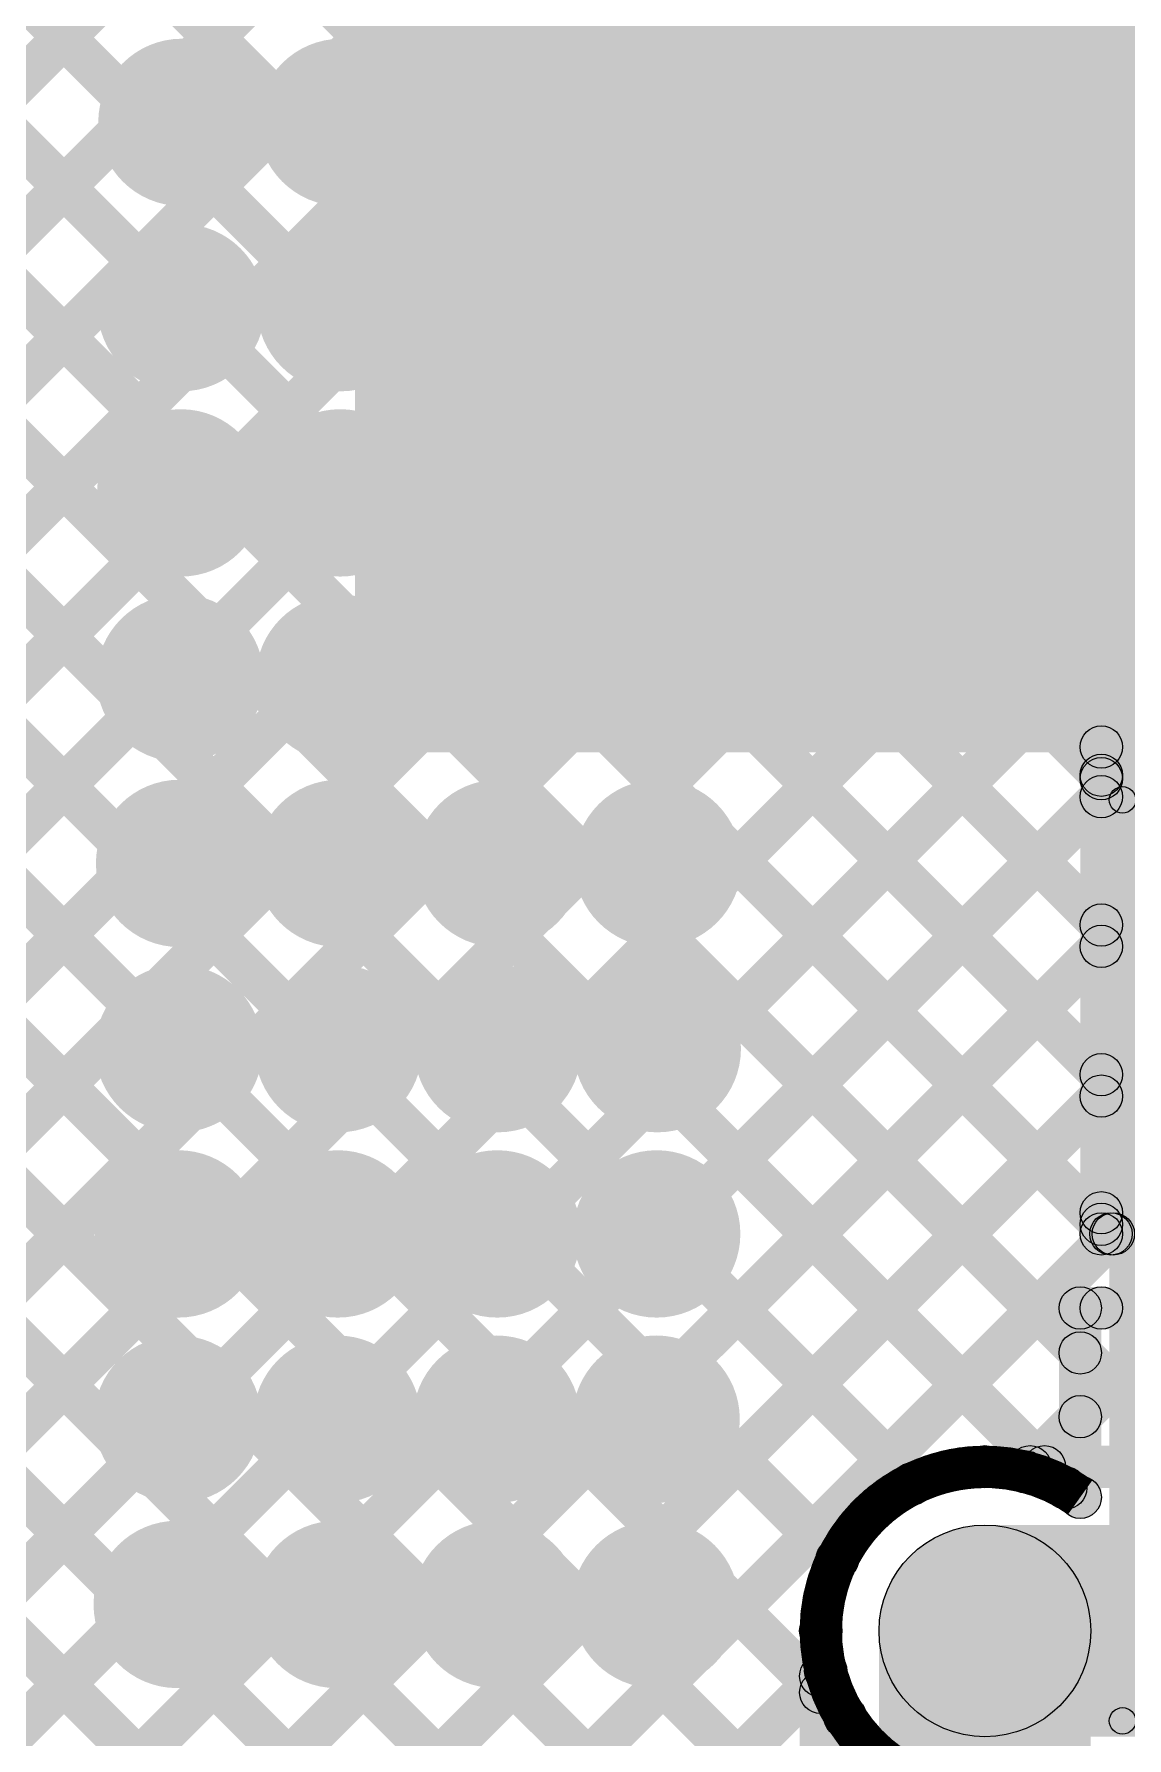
# Model space of a CAD drawing. Header units: millimetres. Extents: x -0.24 to 2.5, y 0 to 2.55.
# Drawn here: x 1.5704 to 1.7768, y 0.1828 to 0.5047 of the extents above; entities that cross this region are included whole.
import ezdxf

# ---------------------------------------------------------------- set-up
doc = ezdxf.new("R2010")
doc.units = ezdxf.units.MM
doc.header["$MEASUREMENT"] = 0
for name, color, linetype in [('BottomLayer', 5, 'Continuous'), ('BottomSolder', 6, 'Continuous'), ('TopLayer', 1, 'Continuous'), ('TopOverlay', 2, 'Continuous'), ('TopPaste', 8, 'Continuous'), ('TopSolder', 216, 'Continuous'), ('ViaHoleLayer', 16, 'Continuous')]:
    doc.layers.add(name, color=color, linetype=linetype)

# ---------------------------------------------------------------- blocks, each defined once
blk = doc.blocks.new('C__1206_112')
at = {"layer": 'TopLayer'}
for points in [[(-0.08, 0.035), (-0.02, 0.035), (-0.02, -0.035), (-0.08, -0.035)], [(0.02, 0.035), (0.08, 0.035), (0.08, -0.035), (0.02, -0.035)]]:
    blk.add_hatch(color=1, dxfattribs=at).paths.add_polyline_path(points)
at = {"layer": 'TopOverlay'}
h = blk.add_hatch(color=2, dxfattribs=at)
edge = h.paths.add_edge_path()
edge.add_arc((-0.087, 0.042), 0.0025, 0, 360)
h = blk.add_hatch(color=2, dxfattribs=at)
edge = h.paths.add_edge_path()
edge.add_arc((-0.087, 0.042), 0.0025, 0, 360)
for points in [[(-0.0895, 0.042), (-0.0845, 0.042), (-0.0845, -0.042), (-0.0895, -0.042)], [(-0.087, 0.0395), (-0.087, 0.0445), (0.087, 0.0445), (0.087, 0.0395)], [(0.0845, 0.042), (0.0895, 0.042), (0.0895, -0.042), (0.0845, -0.042)], [(-0.087, -0.0445), (-0.087, -0.0395), (0.087, -0.0395), (0.087, -0.0445)]]:
    blk.add_hatch(color=2, dxfattribs=at).paths.add_polyline_path(points)
h = blk.add_hatch(color=2, dxfattribs=at)
edge = h.paths.add_edge_path()
edge.add_arc((0.087, 0.042), 0.0025, 0, 360)
h = blk.add_hatch(color=2, dxfattribs=at)
edge = h.paths.add_edge_path()
edge.add_arc((0.087, 0.042), 0.0025, 0, 360)
h = blk.add_hatch(color=2, dxfattribs=at)
edge = h.paths.add_edge_path()
edge.add_arc((-0.087, -0.042), 0.0025, 0, 360)
h = blk.add_hatch(color=2, dxfattribs=at)
edge = h.paths.add_edge_path()
edge.add_arc((-0.087, -0.042), 0.0025, 0, 360)
h = blk.add_hatch(color=2, dxfattribs=at)
edge = h.paths.add_edge_path()
edge.add_arc((0.087, -0.042), 0.0025, 0, 360)
h = blk.add_hatch(color=2, dxfattribs=at)
edge = h.paths.add_edge_path()
edge.add_arc((0.087, -0.042), 0.0025, 0, 360)
at = {"layer": 'TopPaste'}
for points in [[(-0.08, 0.035), (-0.02, 0.035), (-0.02, -0.035), (-0.08, -0.035)], [(0.02, 0.035), (0.08, 0.035), (0.08, -0.035), (0.02, -0.035)]]:
    blk.add_hatch(color=8, dxfattribs=at).paths.add_polyline_path(points)
at = {"layer": 'TopSolder'}
for points in [[(-0.084, 0.039), (-0.016, 0.039), (-0.016, -0.039), (-0.084, -0.039)], [(0.016, 0.039), (0.084, 0.039), (0.084, -0.039), (0.016, -0.039)]]:
    blk.add_hatch(color=216, dxfattribs=at).paths.add_polyline_path(points)
at = {"layer": 'TopOverlay'}
for centre in [(-0.087, 0.042), (-0.087, 0.042), (0.087, 0.042), (0.087, 0.042), (-0.087, -0.042), (-0.087, -0.042), (0.087, -0.042), (0.087, -0.042)]:
    blk.add_circle(centre, 0.0025, dxfattribs=at)

msp = doc.modelspace()

# ---------------------------------------------------------------- hatches: boundary and pattern name
at = {"layer": 'BottomLayer'}
for points in [[(1.25088, 0.17323), (1.24522, 0.17889), (2.21716, 1.15083), (2.22282, 1.14517)], [(1.2791, 0.17317), (1.27344, 0.17883), (2.24544, 1.15083), (2.2511, 1.14517)], [(1.30738, 0.17317), (1.30173, 0.17883), (2.27373, 1.15083), (2.27938, 1.14517)], [(1.33567, 0.17317), (1.33001, 0.17883), (2.30201, 1.15083), (2.30767, 1.14517)], [(1.36395, 0.17317), (1.3583, 0.17883), (2.3303, 1.15083), (2.33595, 1.14517)], [(1.58383, 0.68859), (1.58949, 0.69425), (2.01444, 0.2693), (2.00878, 0.26364)], [(1.56097, 0.68317), (1.56662, 0.68883), (2.00823, 0.24723), (2.00257, 0.24157)], [(1.27124, 0.66177), (1.2769, 0.66743), (1.72495, 0.21938), (1.71929, 0.21372)], [(1.29953, 0.66177), (1.30518, 0.66743), (1.73902, 0.23359), (1.73337, 0.22793)], [(1.32781, 0.66177), (1.33347, 0.66743), (1.76407, 0.23683), (1.75841, 0.23117)], [(1.35609, 0.66177), (1.36175, 0.66743), (1.79235, 0.23683), (1.78669, 0.23117)], [(1.38438, 0.66177), (1.39004, 0.66743), (1.82063, 0.23683), (1.81498, 0.23117)], [(1.41266, 0.66177), (1.41832, 0.66743), (1.84892, 0.23683), (1.84326, 0.23117)], [(1.39224, 0.17317), (1.38658, 0.17883), (1.86872, 0.66097), (1.87438, 0.65531)], [(1.57329, 0.64256), (1.57895, 0.64822), (1.99034, 0.23683), (1.98468, 0.23117)], [(1.42052, 0.17317), (1.41486, 0.17883), (1.87193, 0.63589), (1.87759, 0.63024)], [(1.47354, 0.62918), (1.4792, 0.63483), (1.8772, 0.23683), (1.87155, 0.23117)], [(1.50183, 0.62917), (1.50749, 0.63483), (1.90549, 0.23683), (1.89983, 0.23117)], [(1.53011, 0.62917), (1.53577, 0.63483), (1.93377, 0.23683), (1.92811, 0.23117)], [(1.55836, 0.62921), (1.56401, 0.63487), (1.96206, 0.23683), (1.9564, 0.23117)], [(1.44881, 0.17317), (1.44315, 0.17883), (1.8926, 0.62828), (1.89825, 0.62262)], [(1.32913, 0.5756), (1.33479, 0.58125), (1.72638, 0.18967), (1.72072, 0.18401)], [(1.47709, 0.17317), (1.47143, 0.17883), (1.86438, 0.57178), (1.87004, 0.56612)], [(1.32064, 0.55581), (1.32629, 0.56147), (1.70893, 0.17883), (1.70327, 0.17317)], [(1.53366, 0.17317), (1.528, 0.17883), (1.90917, 0.56), (1.91483, 0.55434)], [(1.50537, 0.17317), (1.49972, 0.17883), (1.87465, 0.55376), (1.88031, 0.5481)], [(1.2737, 0.54617), (1.27936, 0.55183), (1.65236, 0.17883), (1.6467, 0.17317)], [(1.30178, 0.54638), (1.30743, 0.55204), (1.68064, 0.17883), (1.67499, 0.17317)], [(1.56194, 0.17317), (1.55629, 0.17883), (1.93029, 0.55283), (1.93594, 0.54717)], [(1.59023, 0.17317), (1.58457, 0.17883), (1.95857, 0.55283), (1.96423, 0.54717)], [(1.22213, 0.54117), (1.22779, 0.54683), (1.59579, 0.17883), (1.59013, 0.17317)], [(1.25042, 0.54117), (1.25608, 0.54683), (1.62408, 0.17883), (1.61842, 0.17317)], [(1.61851, 0.17317), (1.61285, 0.17883), (1.97885, 0.54483), (1.98451, 0.53917)], [(1.6468, 0.17317), (1.64114, 0.17883), (2.00117, 0.53886), (2.00683, 0.5332)], [(1.67508, 0.17317), (1.66942, 0.17883), (2.00117, 0.51058), (2.00683, 0.50492)], [(1.76136, 0.23117), (1.75571, 0.23683), (2.00117, 0.48229), (2.00683, 0.47664)], [(1.75, 0.23), (1.75, 0.238), (1.903, 0.238), (1.903, 0.23)], [(1.75, 0.183), (1.75, 0.223), (1.926, 0.223), (1.926, 0.183)], [(1.70336, 0.17317), (1.69771, 0.17883), (1.71712, 0.19824), (1.72277, 0.19258)]]:
    msp.add_hatch(color=5, dxfattribs=at).paths.add_polyline_path(points)
h = msp.add_hatch(color=5, dxfattribs=at)
edge = h.paths.add_edge_path()
edge.add_arc((1.59833, 0.488), 0.01181, 0, 360)
h = msp.add_hatch(color=5, dxfattribs=at)
edge = h.paths.add_edge_path()
edge.add_arc((1.62844, 0.488), 0.01181, 0, 360)
h = msp.add_hatch(color=5, dxfattribs=at)
edge = h.paths.add_edge_path()
edge.add_arc((1.65855, 0.488), 0.01181, 0, 360)
h = msp.add_hatch(color=5, dxfattribs=at)
edge = h.paths.add_edge_path()
edge.add_arc((1.68867, 0.488), 0.01181, 0, 360)
h = msp.add_hatch(color=5, dxfattribs=at)
edge = h.paths.add_edge_path()
edge.add_arc((1.59822, 0.453), 0.01181, 0, 360)
h = msp.add_hatch(color=5, dxfattribs=at)
edge = h.paths.add_edge_path()
edge.add_arc((1.62833, 0.453), 0.01181, 0, 360)
h = msp.add_hatch(color=5, dxfattribs=at)
edge = h.paths.add_edge_path()
edge.add_arc((1.65844, 0.453), 0.01181, 0, 360)
h = msp.add_hatch(color=5, dxfattribs=at)
edge = h.paths.add_edge_path()
edge.add_arc((1.68855, 0.453), 0.01181, 0, 360)
h = msp.add_hatch(color=5, dxfattribs=at)
edge = h.paths.add_edge_path()
edge.add_arc((1.59811, 0.418), 0.01181, 0, 360)
h = msp.add_hatch(color=5, dxfattribs=at)
edge = h.paths.add_edge_path()
edge.add_arc((1.62822, 0.418), 0.01181, 0, 360)
h = msp.add_hatch(color=5, dxfattribs=at)
edge = h.paths.add_edge_path()
edge.add_arc((1.65833, 0.418), 0.01181, 0, 360)
h = msp.add_hatch(color=5, dxfattribs=at)
edge = h.paths.add_edge_path()
edge.add_arc((1.68844, 0.418), 0.01181, 0, 360)
h = msp.add_hatch(color=5, dxfattribs=at)
edge = h.paths.add_edge_path()
edge.add_arc((1.598, 0.383), 0.01181, 0, 360)
h = msp.add_hatch(color=5, dxfattribs=at)
edge = h.paths.add_edge_path()
edge.add_arc((1.62811, 0.383), 0.01181, 0, 360)
h = msp.add_hatch(color=5, dxfattribs=at)
edge = h.paths.add_edge_path()
edge.add_arc((1.65822, 0.383), 0.01181, 0, 360)
h = msp.add_hatch(color=5, dxfattribs=at)
edge = h.paths.add_edge_path()
edge.add_arc((1.68833, 0.383), 0.01181, 0, 360)
h = msp.add_hatch(color=5, dxfattribs=at)
edge = h.paths.add_edge_path()
edge.add_arc((1.59789, 0.348), 0.01181, 0, 360)
h = msp.add_hatch(color=5, dxfattribs=at)
edge = h.paths.add_edge_path()
edge.add_arc((1.628, 0.348), 0.01181, 0, 360)
h = msp.add_hatch(color=5, dxfattribs=at)
edge = h.paths.add_edge_path()
edge.add_arc((1.65811, 0.348), 0.01181, 0, 360)
h = msp.add_hatch(color=5, dxfattribs=at)
edge = h.paths.add_edge_path()
edge.add_arc((1.68822, 0.348), 0.01181, 0, 360)
h = msp.add_hatch(color=5, dxfattribs=at)
edge = h.paths.add_edge_path()
edge.add_arc((1.59777, 0.313), 0.01181, 0, 360)
h = msp.add_hatch(color=5, dxfattribs=at)
edge = h.paths.add_edge_path()
edge.add_arc((1.62789, 0.313), 0.01181, 0, 360)
h = msp.add_hatch(color=5, dxfattribs=at)
edge = h.paths.add_edge_path()
edge.add_arc((1.658, 0.313), 0.01181, 0, 360)
h = msp.add_hatch(color=5, dxfattribs=at)
edge = h.paths.add_edge_path()
edge.add_arc((1.68811, 0.313), 0.01181, 0, 360)
h = msp.add_hatch(color=5, dxfattribs=at)
edge = h.paths.add_edge_path()
edge.add_arc((1.59766, 0.278), 0.01181, 0, 360)
h = msp.add_hatch(color=5, dxfattribs=at)
edge = h.paths.add_edge_path()
edge.add_arc((1.62777, 0.278), 0.01181, 0, 360)
h = msp.add_hatch(color=5, dxfattribs=at)
edge = h.paths.add_edge_path()
edge.add_arc((1.65789, 0.278), 0.01181, 0, 360)
h = msp.add_hatch(color=5, dxfattribs=at)
edge = h.paths.add_edge_path()
edge.add_arc((1.688, 0.278), 0.01181, 0, 360)
h = msp.add_hatch(color=5, dxfattribs=at)
edge = h.paths.add_edge_path()
edge.add_arc((1.59755, 0.243), 0.01181, 0, 360)
h = msp.add_hatch(color=5, dxfattribs=at)
edge = h.paths.add_edge_path()
edge.add_arc((1.62766, 0.243), 0.01181, 0, 360)
h = msp.add_hatch(color=5, dxfattribs=at)
edge = h.paths.add_edge_path()
edge.add_arc((1.65777, 0.243), 0.01181, 0, 360)
h = msp.add_hatch(color=5, dxfattribs=at)
edge = h.paths.add_edge_path()
edge.add_arc((1.68789, 0.243), 0.01181, 0, 360)
h = msp.add_hatch(color=5, dxfattribs=at)
edge = h.paths.add_edge_path()
edge.add_arc((1.75, 0.234), 0.004, 0, 360)
h = msp.add_hatch(color=5, dxfattribs=at)
edge = h.paths.add_edge_path()
edge.add_arc((1.75, 0.234), 0.004, 0, 360)
h = msp.add_hatch(color=5, dxfattribs=at)
edge = h.paths.add_edge_path()
edge.add_arc((1.75854, 0.234), 0.004, 0, 360)
h = msp.add_hatch(color=5, dxfattribs=at)
edge = h.paths.add_edge_path()
edge.add_arc((1.76124, 0.234), 0.004, 0, 360)
h = msp.add_hatch(color=5, dxfattribs=at)
edge = h.paths.add_edge_path()
edge.add_arc((1.7362, 0.23076), 0.004, 0, 360)
h = msp.add_hatch(color=5, dxfattribs=at)
edge = h.paths.add_edge_path()
edge.add_arc((1.75, 0.203), 0.02, 0, 360)
h = msp.add_hatch(color=5, dxfattribs=at)
edge = h.paths.add_edge_path()
edge.add_arc((1.59744, 0.208), 0.01181, 0, 360)
h = msp.add_hatch(color=5, dxfattribs=at)
edge = h.paths.add_edge_path()
edge.add_arc((1.62755, 0.208), 0.01181, 0, 360)
h = msp.add_hatch(color=5, dxfattribs=at)
edge = h.paths.add_edge_path()
edge.add_arc((1.65766, 0.208), 0.01181, 0, 360)
h = msp.add_hatch(color=5, dxfattribs=at)
edge = h.paths.add_edge_path()
edge.add_arc((1.68777, 0.208), 0.01181, 0, 360)
h = msp.add_hatch(color=5, dxfattribs=at)
edge = h.paths.add_edge_path()
edge.add_arc((1.72212, 0.21655), 0.004, 0, 360)
h = msp.add_hatch(color=5, dxfattribs=at)
edge = h.paths.add_edge_path()
edge.add_arc((1.75, 0.203), 0.01181, 0, 360)
h = msp.add_hatch(color=5, dxfattribs=at)
edge = h.paths.add_edge_path()
edge.add_arc((1.71994, 0.19541), 0.004, 0, 360)
h = msp.add_hatch(color=5, dxfattribs=at)
edge = h.paths.add_edge_path()
edge.add_arc((1.72355, 0.18684), 0.004, 0, 360)
at = {"layer": 'BottomSolder'}
h = msp.add_hatch(color=6, dxfattribs=at)
edge = h.paths.add_edge_path()
edge.add_arc((1.59833, 0.488), 0.01581, 0, 360)
h = msp.add_hatch(color=6, dxfattribs=at)
edge = h.paths.add_edge_path()
edge.add_arc((1.62844, 0.488), 0.01581, 0, 360)
h = msp.add_hatch(color=6, dxfattribs=at)
edge = h.paths.add_edge_path()
edge.add_arc((1.65855, 0.488), 0.01581, 0, 360)
h = msp.add_hatch(color=6, dxfattribs=at)
edge = h.paths.add_edge_path()
edge.add_arc((1.68867, 0.488), 0.01581, 0, 360)
h = msp.add_hatch(color=6, dxfattribs=at)
edge = h.paths.add_edge_path()
edge.add_arc((1.59822, 0.453), 0.01581, 0, 360)
h = msp.add_hatch(color=6, dxfattribs=at)
edge = h.paths.add_edge_path()
edge.add_arc((1.62833, 0.453), 0.01581, 0, 360)
h = msp.add_hatch(color=6, dxfattribs=at)
edge = h.paths.add_edge_path()
edge.add_arc((1.65844, 0.453), 0.01581, 0, 360)
h = msp.add_hatch(color=6, dxfattribs=at)
edge = h.paths.add_edge_path()
edge.add_arc((1.68855, 0.453), 0.01581, 0, 360)
h = msp.add_hatch(color=6, dxfattribs=at)
edge = h.paths.add_edge_path()
edge.add_arc((1.59811, 0.418), 0.01581, 0, 360)
h = msp.add_hatch(color=6, dxfattribs=at)
edge = h.paths.add_edge_path()
edge.add_arc((1.62822, 0.418), 0.01581, 0, 360)
h = msp.add_hatch(color=6, dxfattribs=at)
edge = h.paths.add_edge_path()
edge.add_arc((1.65833, 0.418), 0.01581, 0, 360)
h = msp.add_hatch(color=6, dxfattribs=at)
edge = h.paths.add_edge_path()
edge.add_arc((1.68844, 0.418), 0.01581, 0, 360)
h = msp.add_hatch(color=6, dxfattribs=at)
edge = h.paths.add_edge_path()
edge.add_arc((1.598, 0.383), 0.01581, 0, 360)
h = msp.add_hatch(color=6, dxfattribs=at)
edge = h.paths.add_edge_path()
edge.add_arc((1.62811, 0.383), 0.01581, 0, 360)
h = msp.add_hatch(color=6, dxfattribs=at)
edge = h.paths.add_edge_path()
edge.add_arc((1.65822, 0.383), 0.01581, 0, 360)
h = msp.add_hatch(color=6, dxfattribs=at)
edge = h.paths.add_edge_path()
edge.add_arc((1.68833, 0.383), 0.01581, 0, 360)
h = msp.add_hatch(color=6, dxfattribs=at)
edge = h.paths.add_edge_path()
edge.add_arc((1.59789, 0.348), 0.01581, 0, 360)
h = msp.add_hatch(color=6, dxfattribs=at)
edge = h.paths.add_edge_path()
edge.add_arc((1.628, 0.348), 0.01581, 0, 360)
h = msp.add_hatch(color=6, dxfattribs=at)
edge = h.paths.add_edge_path()
edge.add_arc((1.65811, 0.348), 0.01581, 0, 360)
h = msp.add_hatch(color=6, dxfattribs=at)
edge = h.paths.add_edge_path()
edge.add_arc((1.68822, 0.348), 0.01581, 0, 360)
h = msp.add_hatch(color=6, dxfattribs=at)
edge = h.paths.add_edge_path()
edge.add_arc((1.59777, 0.313), 0.01581, 0, 360)
h = msp.add_hatch(color=6, dxfattribs=at)
edge = h.paths.add_edge_path()
edge.add_arc((1.62789, 0.313), 0.01581, 0, 360)
h = msp.add_hatch(color=6, dxfattribs=at)
edge = h.paths.add_edge_path()
edge.add_arc((1.658, 0.313), 0.01581, 0, 360)
h = msp.add_hatch(color=6, dxfattribs=at)
edge = h.paths.add_edge_path()
edge.add_arc((1.68811, 0.313), 0.01581, 0, 360)
h = msp.add_hatch(color=6, dxfattribs=at)
edge = h.paths.add_edge_path()
edge.add_arc((1.59766, 0.278), 0.01581, 0, 360)
h = msp.add_hatch(color=6, dxfattribs=at)
edge = h.paths.add_edge_path()
edge.add_arc((1.62777, 0.278), 0.01581, 0, 360)
h = msp.add_hatch(color=6, dxfattribs=at)
edge = h.paths.add_edge_path()
edge.add_arc((1.65789, 0.278), 0.01581, 0, 360)
h = msp.add_hatch(color=6, dxfattribs=at)
edge = h.paths.add_edge_path()
edge.add_arc((1.688, 0.278), 0.01581, 0, 360)
h = msp.add_hatch(color=6, dxfattribs=at)
edge = h.paths.add_edge_path()
edge.add_arc((1.59755, 0.243), 0.01581, 0, 360)
h = msp.add_hatch(color=6, dxfattribs=at)
edge = h.paths.add_edge_path()
edge.add_arc((1.62766, 0.243), 0.01581, 0, 360)
h = msp.add_hatch(color=6, dxfattribs=at)
edge = h.paths.add_edge_path()
edge.add_arc((1.65777, 0.243), 0.01581, 0, 360)
h = msp.add_hatch(color=6, dxfattribs=at)
edge = h.paths.add_edge_path()
edge.add_arc((1.68789, 0.243), 0.01581, 0, 360)
h = msp.add_hatch(color=6, dxfattribs=at)
edge = h.paths.add_edge_path()
edge.add_arc((1.59744, 0.208), 0.01581, 0, 360)
h = msp.add_hatch(color=6, dxfattribs=at)
edge = h.paths.add_edge_path()
edge.add_arc((1.62755, 0.208), 0.01581, 0, 360)
h = msp.add_hatch(color=6, dxfattribs=at)
edge = h.paths.add_edge_path()
edge.add_arc((1.65766, 0.208), 0.01581, 0, 360)
h = msp.add_hatch(color=6, dxfattribs=at)
edge = h.paths.add_edge_path()
edge.add_arc((1.68777, 0.208), 0.01581, 0, 360)
h = msp.add_hatch(color=6, dxfattribs=at)
edge = h.paths.add_edge_path()
edge.add_arc((1.75, 0.203), 0.01581, 0, 360)
at = {"layer": 'TopLayer'}
for points in [[(1.17582, 0.09817), (1.17016, 0.10383), (1.81817, 0.75184), (1.82383, 0.74618)], [(1.2041, 0.09817), (1.19844, 0.10383), (1.81817, 0.72356), (1.82383, 0.7179)], [(1.23238, 0.09817), (1.22673, 0.10383), (1.81817, 0.69527), (1.82383, 0.68962)], [(1.26067, 0.09817), (1.25501, 0.10383), (1.83501, 0.68383), (1.84067, 0.67817)], [(1.28895, 0.09817), (1.2833, 0.10383), (1.8633, 0.68383), (1.86895, 0.67817)], [(1.48511, 0.67417), (1.49077, 0.67983), (1.79777, 0.37283), (1.79211, 0.36717)], [(1.31724, 0.09817), (1.31158, 0.10383), (1.86876, 0.661), (1.87441, 0.65535)], [(1.48517, 0.64583), (1.49083, 0.65149), (1.77483, 0.36749), (1.76917, 0.36183)], [(1.34552, 0.09817), (1.33986, 0.10383), (1.87193, 0.63589), (1.87759, 0.63024)], [(1.55836, 0.62921), (1.56401, 0.63487), (1.82606, 0.37283), (1.8204, 0.36717)], [(1.58568, 0.63017), (1.59134, 0.63583), (1.85434, 0.37283), (1.84868, 0.36717)], [(1.61397, 0.63017), (1.61962, 0.63583), (1.88262, 0.37283), (1.87697, 0.36717)], [(1.64225, 0.63017), (1.64791, 0.63583), (1.91091, 0.37283), (1.90525, 0.36717)], [(1.37381, 0.09817), (1.36815, 0.10383), (1.8926, 0.62828), (1.89825, 0.62262)], [(1.48517, 0.61755), (1.49083, 0.6232), (1.77483, 0.3392), (1.76917, 0.33355)], [(1.631, 0.369), (1.871, 0.369), (1.871, 0.61), (1.631, 0.61)], [(1.33916, 0.59385), (1.34481, 0.59951), (1.72495, 0.21938), (1.71929, 0.21372)], [(1.36704, 0.59426), (1.37269, 0.59992), (1.73902, 0.23359), (1.73337, 0.22793)], [(1.39532, 0.59426), (1.40098, 0.59992), (1.76807, 0.23282), (1.76242, 0.22716)], [(1.42369, 0.59417), (1.42935, 0.59983), (1.77083, 0.25835), (1.76517, 0.25269)], [(1.45198, 0.59417), (1.45763, 0.59983), (1.77483, 0.28263), (1.76917, 0.27698)], [(1.48026, 0.59417), (1.48592, 0.59983), (1.77483, 0.31092), (1.76917, 0.30526)], [(1.32998, 0.57475), (1.33564, 0.5804), (1.72183, 0.19421), (1.71617, 0.18856)], [(1.40209, 0.09817), (1.39643, 0.10383), (1.86438, 0.57178), (1.87004, 0.56612)], [(1.32064, 0.55581), (1.32629, 0.56146), (1.72183, 0.16593), (1.71617, 0.16027)], [(1.43037, 0.09817), (1.42472, 0.10383), (1.87465, 0.55376), (1.88031, 0.5481)], [(1.21613, 0.54717), (1.22179, 0.55283), (1.67079, 0.10383), (1.66513, 0.09817)], [(1.24442, 0.54717), (1.25008, 0.55283), (1.69908, 0.10383), (1.69342, 0.09817)], [(1.2727, 0.54717), (1.27836, 0.55283), (1.72183, 0.10936), (1.71617, 0.1037)], [(1.30094, 0.54722), (1.30659, 0.55288), (1.72183, 0.13764), (1.71617, 0.13199)], [(1.45866, 0.09817), (1.453, 0.10383), (1.87517, 0.526), (1.88083, 0.52034)], [(1.48694, 0.09817), (1.48129, 0.10383), (1.87517, 0.49771), (1.88083, 0.49206)], [(1.668, 0.369), (2.076, 0.369), (2.076, 0.444), (1.668, 0.444)], [(1.772, 0.366), (1.772, 0.374), (1.944, 0.374), (1.944, 0.366)], [(1.776, 0.364), (1.768, 0.364), (1.768, 0.37), (1.776, 0.37)], [(1.776, 0.282), (1.768, 0.282), (1.768, 0.364), (1.776, 0.364)], [(1.776, 0.282), (1.768, 0.282), (1.768, 0.364), (1.776, 0.364)], [(1.51523, 0.09817), (1.50957, 0.10383), (1.76917, 0.36343), (1.77483, 0.35777)], [(1.54351, 0.09817), (1.53785, 0.10383), (1.76917, 0.33515), (1.77483, 0.32949)], [(1.5718, 0.09817), (1.56614, 0.10383), (1.76917, 0.30686), (1.77483, 0.3012)], [(1.60008, 0.09817), (1.59442, 0.10383), (1.77142, 0.28083), (1.77708, 0.27517)], [(1.776, 0.278), (1.768, 0.278), (1.768, 0.282), (1.776, 0.282)], [(1.77098, 0.27517), (1.77663, 0.28083), (1.79063, 0.26683), (1.78498, 0.26117)], [(1.772, 0.274), (1.772, 0.282), (1.958, 0.282), (1.958, 0.274)], [(1.768, 0.26), (1.768, 0.268), (1.772, 0.268), (1.772, 0.26)], [(1.772, 0.26), (1.772, 0.268), (1.863, 0.268), (1.863, 0.26)], [(1.772, 0.26), (1.772, 0.268), (1.863, 0.268), (1.863, 0.26)], [(1.772, 0.22824), (1.764, 0.22824), (1.764, 0.264), (1.772, 0.264)], [(1.76042, 0.23023), (1.75476, 0.23588), (1.76517, 0.24629), (1.77083, 0.24064)], [(1.723, 0.101), (1.715, 0.101), (1.715, 0.203), (1.723, 0.203)], [(1.77, 0.048), (1.73, 0.048), (1.73, 0.203), (1.77, 0.203)], [(1.62836, 0.09817), (1.62271, 0.10383), (1.71617, 0.19729), (1.72183, 0.19164)]]:
    msp.add_hatch(color=1, dxfattribs=at).paths.add_polyline_path(points)
h = msp.add_hatch(color=1, dxfattribs=at)
edge = h.paths.add_edge_path()
edge.add_arc((1.59833, 0.488), 0.01181, 0, 360)
h = msp.add_hatch(color=1, dxfattribs=at)
edge = h.paths.add_edge_path()
edge.add_arc((1.62844, 0.488), 0.01181, 0, 360)
h = msp.add_hatch(color=1, dxfattribs=at)
edge = h.paths.add_edge_path()
edge.add_arc((1.65855, 0.488), 0.01181, 0, 360)
h = msp.add_hatch(color=1, dxfattribs=at)
edge = h.paths.add_edge_path()
edge.add_arc((1.68867, 0.488), 0.01181, 0, 360)
h = msp.add_hatch(color=1, dxfattribs=at)
edge = h.paths.add_edge_path()
edge.add_arc((1.59822, 0.453), 0.01181, 0, 360)
h = msp.add_hatch(color=1, dxfattribs=at)
edge = h.paths.add_edge_path()
edge.add_arc((1.62833, 0.453), 0.01181, 0, 360)
h = msp.add_hatch(color=1, dxfattribs=at)
edge = h.paths.add_edge_path()
edge.add_arc((1.65844, 0.453), 0.01181, 0, 360)
h = msp.add_hatch(color=1, dxfattribs=at)
edge = h.paths.add_edge_path()
edge.add_arc((1.68855, 0.453), 0.01181, 0, 360)
h = msp.add_hatch(color=1, dxfattribs=at)
edge = h.paths.add_edge_path()
edge.add_arc((1.59811, 0.418), 0.01181, 0, 360)
h = msp.add_hatch(color=1, dxfattribs=at)
edge = h.paths.add_edge_path()
edge.add_arc((1.62822, 0.418), 0.01181, 0, 360)
h = msp.add_hatch(color=1, dxfattribs=at)
edge = h.paths.add_edge_path()
edge.add_arc((1.65833, 0.418), 0.01181, 0, 360)
h = msp.add_hatch(color=1, dxfattribs=at)
edge = h.paths.add_edge_path()
edge.add_arc((1.68844, 0.418), 0.01181, 0, 360)
h = msp.add_hatch(color=1, dxfattribs=at)
edge = h.paths.add_edge_path()
edge.add_arc((1.598, 0.383), 0.01181, 0, 360)
h = msp.add_hatch(color=1, dxfattribs=at)
edge = h.paths.add_edge_path()
edge.add_arc((1.62811, 0.383), 0.01181, 0, 360)
h = msp.add_hatch(color=1, dxfattribs=at)
edge = h.paths.add_edge_path()
edge.add_arc((1.65822, 0.383), 0.01181, 0, 360)
h = msp.add_hatch(color=1, dxfattribs=at)
edge = h.paths.add_edge_path()
edge.add_arc((1.68833, 0.383), 0.01181, 0, 360)
h = msp.add_hatch(color=1, dxfattribs=at)
edge = h.paths.add_edge_path()
edge.add_arc((1.772, 0.37), 0.004, 0, 360)
h = msp.add_hatch(color=1, dxfattribs=at)
edge = h.paths.add_edge_path()
edge.add_arc((1.772, 0.37), 0.004, 0, 360)
h = msp.add_hatch(color=1, dxfattribs=at)
edge = h.paths.add_edge_path()
edge.add_arc((1.772, 0.36466), 0.004, 0, 360)
h = msp.add_hatch(color=1, dxfattribs=at)
edge = h.paths.add_edge_path()
edge.add_arc((1.772, 0.364), 0.004, 0, 360)
h = msp.add_hatch(color=1, dxfattribs=at)
edge = h.paths.add_edge_path()
edge.add_arc((1.772, 0.364), 0.004, 0, 360)
h = msp.add_hatch(color=1, dxfattribs=at)
edge = h.paths.add_edge_path()
edge.add_arc((1.772, 0.364), 0.004, 0, 360)
h = msp.add_hatch(color=1, dxfattribs=at)
edge = h.paths.add_edge_path()
edge.add_arc((1.772, 0.3606), 0.004, 0, 360)
h = msp.add_hatch(color=1, dxfattribs=at)
edge = h.paths.add_edge_path()
edge.add_arc((1.59789, 0.348), 0.01181, 0, 360)
h = msp.add_hatch(color=1, dxfattribs=at)
edge = h.paths.add_edge_path()
edge.add_arc((1.628, 0.348), 0.01181, 0, 360)
h = msp.add_hatch(color=1, dxfattribs=at)
edge = h.paths.add_edge_path()
edge.add_arc((1.65811, 0.348), 0.01181, 0, 360)
h = msp.add_hatch(color=1, dxfattribs=at)
edge = h.paths.add_edge_path()
edge.add_arc((1.68822, 0.348), 0.01181, 0, 360)
h = msp.add_hatch(color=1, dxfattribs=at)
edge = h.paths.add_edge_path()
edge.add_arc((1.772, 0.33637), 0.004, 0, 360)
h = msp.add_hatch(color=1, dxfattribs=at)
edge = h.paths.add_edge_path()
edge.add_arc((1.772, 0.33232), 0.004, 0, 360)
h = msp.add_hatch(color=1, dxfattribs=at)
edge = h.paths.add_edge_path()
edge.add_arc((1.59777, 0.313), 0.01181, 0, 360)
h = msp.add_hatch(color=1, dxfattribs=at)
edge = h.paths.add_edge_path()
edge.add_arc((1.62789, 0.313), 0.01181, 0, 360)
h = msp.add_hatch(color=1, dxfattribs=at)
edge = h.paths.add_edge_path()
edge.add_arc((1.658, 0.313), 0.01181, 0, 360)
h = msp.add_hatch(color=1, dxfattribs=at)
edge = h.paths.add_edge_path()
edge.add_arc((1.68811, 0.313), 0.01181, 0, 360)
h = msp.add_hatch(color=1, dxfattribs=at)
edge = h.paths.add_edge_path()
edge.add_arc((1.772, 0.30809), 0.004, 0, 360)
h = msp.add_hatch(color=1, dxfattribs=at)
edge = h.paths.add_edge_path()
edge.add_arc((1.772, 0.30403), 0.004, 0, 360)
h = msp.add_hatch(color=1, dxfattribs=at)
edge = h.paths.add_edge_path()
edge.add_arc((1.59766, 0.278), 0.01181, 0, 360)
h = msp.add_hatch(color=1, dxfattribs=at)
edge = h.paths.add_edge_path()
edge.add_arc((1.62777, 0.278), 0.01181, 0, 360)
h = msp.add_hatch(color=1, dxfattribs=at)
edge = h.paths.add_edge_path()
edge.add_arc((1.65789, 0.278), 0.01181, 0, 360)
h = msp.add_hatch(color=1, dxfattribs=at)
edge = h.paths.add_edge_path()
edge.add_arc((1.688, 0.278), 0.01181, 0, 360)
h = msp.add_hatch(color=1, dxfattribs=at)
edge = h.paths.add_edge_path()
edge.add_arc((1.772, 0.282), 0.004, 0, 360)
h = msp.add_hatch(color=1, dxfattribs=at)
edge = h.paths.add_edge_path()
edge.add_arc((1.772, 0.282), 0.004, 0, 360)
h = msp.add_hatch(color=1, dxfattribs=at)
edge = h.paths.add_edge_path()
edge.add_arc((1.772, 0.282), 0.004, 0, 360)
h = msp.add_hatch(color=1, dxfattribs=at)
edge = h.paths.add_edge_path()
edge.add_arc((1.772, 0.27981), 0.004, 0, 360)
h = msp.add_hatch(color=1, dxfattribs=at)
edge = h.paths.add_edge_path()
edge.add_arc((1.772, 0.278), 0.004, 0, 360)
h = msp.add_hatch(color=1, dxfattribs=at)
edge = h.paths.add_edge_path()
edge.add_arc((1.772, 0.278), 0.004, 0, 360)
h = msp.add_hatch(color=1, dxfattribs=at)
edge = h.paths.add_edge_path()
edge.add_arc((1.77381, 0.278), 0.004, 0, 360)
h = msp.add_hatch(color=1, dxfattribs=at)
edge = h.paths.add_edge_path()
edge.add_arc((1.77425, 0.278), 0.004, 0, 360)
h = msp.add_hatch(color=1, dxfattribs=at)
edge = h.paths.add_edge_path()
edge.add_arc((1.768, 0.264), 0.004, 0, 360)
h = msp.add_hatch(color=1, dxfattribs=at)
edge = h.paths.add_edge_path()
edge.add_arc((1.768, 0.264), 0.004, 0, 360)
h = msp.add_hatch(color=1, dxfattribs=at)
edge = h.paths.add_edge_path()
edge.add_arc((1.772, 0.264), 0.004, 0, 360)
h = msp.add_hatch(color=1, dxfattribs=at)
edge = h.paths.add_edge_path()
edge.add_arc((1.772, 0.264), 0.004, 0, 360)
h = msp.add_hatch(color=1, dxfattribs=at)
edge = h.paths.add_edge_path()
edge.add_arc((1.772, 0.264), 0.004, 0, 360)
h = msp.add_hatch(color=1, dxfattribs=at)
edge = h.paths.add_edge_path()
edge.add_arc((1.768, 0.25552), 0.004, 0, 360)
h = msp.add_hatch(color=1, dxfattribs=at)
edge = h.paths.add_edge_path()
edge.add_arc((1.59755, 0.243), 0.01181, 0, 360)
h = msp.add_hatch(color=1, dxfattribs=at)
edge = h.paths.add_edge_path()
edge.add_arc((1.62766, 0.243), 0.01181, 0, 360)
h = msp.add_hatch(color=1, dxfattribs=at)
edge = h.paths.add_edge_path()
edge.add_arc((1.65777, 0.243), 0.01181, 0, 360)
h = msp.add_hatch(color=1, dxfattribs=at)
edge = h.paths.add_edge_path()
edge.add_arc((1.68789, 0.243), 0.01181, 0, 360)
h = msp.add_hatch(color=1, dxfattribs=at)
edge = h.paths.add_edge_path()
edge.add_arc((1.768, 0.24346), 0.004, 0, 360)
h = msp.add_hatch(color=1, dxfattribs=at)
edge = h.paths.add_edge_path()
edge.add_arc((1.75759, 0.23306), 0.004, 0, 360)
h = msp.add_hatch(color=1, dxfattribs=at)
edge = h.paths.add_edge_path()
edge.add_arc((1.7362, 0.23076), 0.004, 0, 360)
h = msp.add_hatch(color=1, dxfattribs=at)
edge = h.paths.add_edge_path()
edge.add_arc((1.76524, 0.22999), 0.004, 0, 360)
h = msp.add_hatch(color=1, dxfattribs=at)
edge = h.paths.add_edge_path()
edge.add_arc((1.768, 0.22824), 0.004, 0, 360)
h = msp.add_hatch(color=1, dxfattribs=at)
edge = h.paths.add_edge_path()
edge.add_arc((1.768, 0.22824), 0.004, 0, 360)
h = msp.add_hatch(color=1, dxfattribs=at)
edge = h.paths.add_edge_path()
edge.add_arc((1.75, 0.203), 0.02, 0, 360)
h = msp.add_hatch(color=1, dxfattribs=at)
edge = h.paths.add_edge_path()
edge.add_arc((1.59744, 0.208), 0.01181, 0, 360)
h = msp.add_hatch(color=1, dxfattribs=at)
edge = h.paths.add_edge_path()
edge.add_arc((1.62755, 0.208), 0.01181, 0, 360)
h = msp.add_hatch(color=1, dxfattribs=at)
edge = h.paths.add_edge_path()
edge.add_arc((1.65766, 0.208), 0.01181, 0, 360)
h = msp.add_hatch(color=1, dxfattribs=at)
edge = h.paths.add_edge_path()
edge.add_arc((1.68777, 0.208), 0.01181, 0, 360)
h = msp.add_hatch(color=1, dxfattribs=at)
edge = h.paths.add_edge_path()
edge.add_arc((1.72212, 0.21655), 0.004, 0, 360)
h = msp.add_hatch(color=1, dxfattribs=at)
edge = h.paths.add_edge_path()
edge.add_arc((1.75, 0.203), 0.01181, 0, 360)
h = msp.add_hatch(color=1, dxfattribs=at)
edge = h.paths.add_edge_path()
edge.add_arc((1.719, 0.203), 0.004, 0, 360)
h = msp.add_hatch(color=1, dxfattribs=at)
edge = h.paths.add_edge_path()
edge.add_arc((1.719, 0.203), 0.004, 0, 360)
h = msp.add_hatch(color=1, dxfattribs=at)
edge = h.paths.add_edge_path()
edge.add_arc((1.719, 0.19446), 0.004, 0, 360)
h = msp.add_hatch(color=1, dxfattribs=at)
edge = h.paths.add_edge_path()
edge.add_arc((1.719, 0.19138), 0.004, 0, 360)
at = {"layer": 'TopSolder'}
h = msp.add_hatch(color=216, dxfattribs=at)
edge = h.paths.add_edge_path()
edge.add_arc((1.59833, 0.488), 0.01581, 0, 360)
h = msp.add_hatch(color=216, dxfattribs=at)
edge = h.paths.add_edge_path()
edge.add_arc((1.62844, 0.488), 0.01581, 0, 360)
h = msp.add_hatch(color=216, dxfattribs=at)
edge = h.paths.add_edge_path()
edge.add_arc((1.65855, 0.488), 0.01581, 0, 360)
h = msp.add_hatch(color=216, dxfattribs=at)
edge = h.paths.add_edge_path()
edge.add_arc((1.68867, 0.488), 0.01581, 0, 360)
h = msp.add_hatch(color=216, dxfattribs=at)
edge = h.paths.add_edge_path()
edge.add_arc((1.59822, 0.453), 0.01581, 0, 360)
h = msp.add_hatch(color=216, dxfattribs=at)
edge = h.paths.add_edge_path()
edge.add_arc((1.62833, 0.453), 0.01581, 0, 360)
h = msp.add_hatch(color=216, dxfattribs=at)
edge = h.paths.add_edge_path()
edge.add_arc((1.65844, 0.453), 0.01581, 0, 360)
h = msp.add_hatch(color=216, dxfattribs=at)
edge = h.paths.add_edge_path()
edge.add_arc((1.68855, 0.453), 0.01581, 0, 360)
h = msp.add_hatch(color=216, dxfattribs=at)
edge = h.paths.add_edge_path()
edge.add_arc((1.59811, 0.418), 0.01581, 0, 360)
h = msp.add_hatch(color=216, dxfattribs=at)
edge = h.paths.add_edge_path()
edge.add_arc((1.62822, 0.418), 0.01581, 0, 360)
h = msp.add_hatch(color=216, dxfattribs=at)
edge = h.paths.add_edge_path()
edge.add_arc((1.65833, 0.418), 0.01581, 0, 360)
h = msp.add_hatch(color=216, dxfattribs=at)
edge = h.paths.add_edge_path()
edge.add_arc((1.68844, 0.418), 0.01581, 0, 360)
h = msp.add_hatch(color=216, dxfattribs=at)
edge = h.paths.add_edge_path()
edge.add_arc((1.598, 0.383), 0.01581, 0, 360)
h = msp.add_hatch(color=216, dxfattribs=at)
edge = h.paths.add_edge_path()
edge.add_arc((1.62811, 0.383), 0.01581, 0, 360)
h = msp.add_hatch(color=216, dxfattribs=at)
edge = h.paths.add_edge_path()
edge.add_arc((1.65822, 0.383), 0.01581, 0, 360)
h = msp.add_hatch(color=216, dxfattribs=at)
edge = h.paths.add_edge_path()
edge.add_arc((1.68833, 0.383), 0.01581, 0, 360)
h = msp.add_hatch(color=216, dxfattribs=at)
edge = h.paths.add_edge_path()
edge.add_arc((1.59789, 0.348), 0.01581, 0, 360)
h = msp.add_hatch(color=216, dxfattribs=at)
edge = h.paths.add_edge_path()
edge.add_arc((1.628, 0.348), 0.01581, 0, 360)
h = msp.add_hatch(color=216, dxfattribs=at)
edge = h.paths.add_edge_path()
edge.add_arc((1.65811, 0.348), 0.01581, 0, 360)
h = msp.add_hatch(color=216, dxfattribs=at)
edge = h.paths.add_edge_path()
edge.add_arc((1.68822, 0.348), 0.01581, 0, 360)
h = msp.add_hatch(color=216, dxfattribs=at)
edge = h.paths.add_edge_path()
edge.add_arc((1.59777, 0.313), 0.01581, 0, 360)
h = msp.add_hatch(color=216, dxfattribs=at)
edge = h.paths.add_edge_path()
edge.add_arc((1.62789, 0.313), 0.01581, 0, 360)
h = msp.add_hatch(color=216, dxfattribs=at)
edge = h.paths.add_edge_path()
edge.add_arc((1.658, 0.313), 0.01581, 0, 360)
h = msp.add_hatch(color=216, dxfattribs=at)
edge = h.paths.add_edge_path()
edge.add_arc((1.68811, 0.313), 0.01581, 0, 360)
h = msp.add_hatch(color=216, dxfattribs=at)
edge = h.paths.add_edge_path()
edge.add_arc((1.59766, 0.278), 0.01581, 0, 360)
h = msp.add_hatch(color=216, dxfattribs=at)
edge = h.paths.add_edge_path()
edge.add_arc((1.62777, 0.278), 0.01581, 0, 360)
h = msp.add_hatch(color=216, dxfattribs=at)
edge = h.paths.add_edge_path()
edge.add_arc((1.65789, 0.278), 0.01581, 0, 360)
h = msp.add_hatch(color=216, dxfattribs=at)
edge = h.paths.add_edge_path()
edge.add_arc((1.688, 0.278), 0.01581, 0, 360)
h = msp.add_hatch(color=216, dxfattribs=at)
edge = h.paths.add_edge_path()
edge.add_arc((1.59755, 0.243), 0.01581, 0, 360)
h = msp.add_hatch(color=216, dxfattribs=at)
edge = h.paths.add_edge_path()
edge.add_arc((1.62766, 0.243), 0.01581, 0, 360)
h = msp.add_hatch(color=216, dxfattribs=at)
edge = h.paths.add_edge_path()
edge.add_arc((1.65777, 0.243), 0.01581, 0, 360)
h = msp.add_hatch(color=216, dxfattribs=at)
edge = h.paths.add_edge_path()
edge.add_arc((1.68789, 0.243), 0.01581, 0, 360)
h = msp.add_hatch(color=216, dxfattribs=at)
edge = h.paths.add_edge_path()
edge.add_arc((1.59744, 0.208), 0.01581, 0, 360)
h = msp.add_hatch(color=216, dxfattribs=at)
edge = h.paths.add_edge_path()
edge.add_arc((1.62755, 0.208), 0.01581, 0, 360)
h = msp.add_hatch(color=216, dxfattribs=at)
edge = h.paths.add_edge_path()
edge.add_arc((1.65766, 0.208), 0.01581, 0, 360)
h = msp.add_hatch(color=216, dxfattribs=at)
edge = h.paths.add_edge_path()
edge.add_arc((1.68777, 0.208), 0.01581, 0, 360)
h = msp.add_hatch(color=216, dxfattribs=at)
edge = h.paths.add_edge_path()
edge.add_arc((1.75, 0.203), 0.01581, 0, 360)
at = {"layer": 'ViaHoleLayer'}
h = msp.add_hatch(color=16, dxfattribs=at)
edge = h.paths.add_edge_path()
edge.add_arc((1.59833, 0.488), 0.00787, 0, 360)
h = msp.add_hatch(color=16, dxfattribs=at)
edge = h.paths.add_edge_path()
edge.add_arc((1.62844, 0.488), 0.00787, 0, 360)
h = msp.add_hatch(color=16, dxfattribs=at)
edge = h.paths.add_edge_path()
edge.add_arc((1.65855, 0.488), 0.00787, 0, 360)
h = msp.add_hatch(color=16, dxfattribs=at)
edge = h.paths.add_edge_path()
edge.add_arc((1.68867, 0.488), 0.00787, 0, 360)
h = msp.add_hatch(color=16, dxfattribs=at)
edge = h.paths.add_edge_path()
edge.add_arc((1.59822, 0.453), 0.00787, 0, 360)
h = msp.add_hatch(color=16, dxfattribs=at)
edge = h.paths.add_edge_path()
edge.add_arc((1.62833, 0.453), 0.00787, 0, 360)
h = msp.add_hatch(color=16, dxfattribs=at)
edge = h.paths.add_edge_path()
edge.add_arc((1.65844, 0.453), 0.00787, 0, 360)
h = msp.add_hatch(color=16, dxfattribs=at)
edge = h.paths.add_edge_path()
edge.add_arc((1.68855, 0.453), 0.00787, 0, 360)
h = msp.add_hatch(color=16, dxfattribs=at)
edge = h.paths.add_edge_path()
edge.add_arc((1.59811, 0.418), 0.00787, 0, 360)
h = msp.add_hatch(color=16, dxfattribs=at)
edge = h.paths.add_edge_path()
edge.add_arc((1.62822, 0.418), 0.00787, 0, 360)
h = msp.add_hatch(color=16, dxfattribs=at)
edge = h.paths.add_edge_path()
edge.add_arc((1.65833, 0.418), 0.00787, 0, 360)
h = msp.add_hatch(color=16, dxfattribs=at)
edge = h.paths.add_edge_path()
edge.add_arc((1.68844, 0.418), 0.00787, 0, 360)
h = msp.add_hatch(color=16, dxfattribs=at)
edge = h.paths.add_edge_path()
edge.add_arc((1.598, 0.383), 0.00787, 0, 360)
h = msp.add_hatch(color=16, dxfattribs=at)
edge = h.paths.add_edge_path()
edge.add_arc((1.62811, 0.383), 0.00787, 0, 360)
h = msp.add_hatch(color=16, dxfattribs=at)
edge = h.paths.add_edge_path()
edge.add_arc((1.65822, 0.383), 0.00787, 0, 360)
h = msp.add_hatch(color=16, dxfattribs=at)
edge = h.paths.add_edge_path()
edge.add_arc((1.68833, 0.383), 0.00787, 0, 360)
h = msp.add_hatch(color=16, dxfattribs=at)
edge = h.paths.add_edge_path()
edge.add_arc((1.59789, 0.348), 0.00787, 0, 360)
h = msp.add_hatch(color=16, dxfattribs=at)
edge = h.paths.add_edge_path()
edge.add_arc((1.628, 0.348), 0.00787, 0, 360)
h = msp.add_hatch(color=16, dxfattribs=at)
edge = h.paths.add_edge_path()
edge.add_arc((1.65811, 0.348), 0.00787, 0, 360)
h = msp.add_hatch(color=16, dxfattribs=at)
edge = h.paths.add_edge_path()
edge.add_arc((1.68822, 0.348), 0.00787, 0, 360)
h = msp.add_hatch(color=16, dxfattribs=at)
edge = h.paths.add_edge_path()
edge.add_arc((1.59777, 0.313), 0.00787, 0, 360)
h = msp.add_hatch(color=16, dxfattribs=at)
edge = h.paths.add_edge_path()
edge.add_arc((1.62789, 0.313), 0.00787, 0, 360)
h = msp.add_hatch(color=16, dxfattribs=at)
edge = h.paths.add_edge_path()
edge.add_arc((1.658, 0.313), 0.00787, 0, 360)
h = msp.add_hatch(color=16, dxfattribs=at)
edge = h.paths.add_edge_path()
edge.add_arc((1.68811, 0.313), 0.00787, 0, 360)
h = msp.add_hatch(color=16, dxfattribs=at)
edge = h.paths.add_edge_path()
edge.add_arc((1.59766, 0.278), 0.00787, 0, 360)
h = msp.add_hatch(color=16, dxfattribs=at)
edge = h.paths.add_edge_path()
edge.add_arc((1.62777, 0.278), 0.00787, 0, 360)
h = msp.add_hatch(color=16, dxfattribs=at)
edge = h.paths.add_edge_path()
edge.add_arc((1.65789, 0.278), 0.00787, 0, 360)
h = msp.add_hatch(color=16, dxfattribs=at)
edge = h.paths.add_edge_path()
edge.add_arc((1.688, 0.278), 0.00787, 0, 360)
h = msp.add_hatch(color=16, dxfattribs=at)
edge = h.paths.add_edge_path()
edge.add_arc((1.59755, 0.243), 0.00787, 0, 360)
h = msp.add_hatch(color=16, dxfattribs=at)
edge = h.paths.add_edge_path()
edge.add_arc((1.62766, 0.243), 0.00787, 0, 360)
h = msp.add_hatch(color=16, dxfattribs=at)
edge = h.paths.add_edge_path()
edge.add_arc((1.65777, 0.243), 0.00787, 0, 360)
h = msp.add_hatch(color=16, dxfattribs=at)
edge = h.paths.add_edge_path()
edge.add_arc((1.68789, 0.243), 0.00787, 0, 360)
h = msp.add_hatch(color=16, dxfattribs=at)
edge = h.paths.add_edge_path()
edge.add_arc((1.59744, 0.208), 0.00787, 0, 360)
h = msp.add_hatch(color=16, dxfattribs=at)
edge = h.paths.add_edge_path()
edge.add_arc((1.62755, 0.208), 0.00787, 0, 360)
h = msp.add_hatch(color=16, dxfattribs=at)
edge = h.paths.add_edge_path()
edge.add_arc((1.65766, 0.208), 0.00787, 0, 360)
h = msp.add_hatch(color=16, dxfattribs=at)
edge = h.paths.add_edge_path()
edge.add_arc((1.68777, 0.208), 0.00787, 0, 360)
h = msp.add_hatch(color=16, dxfattribs=at)
edge = h.paths.add_edge_path()
edge.add_arc((1.75, 0.203), 0.00787, 0, 360)

# ---------------------------------------------------------------- linework, layer by layer
at = {"layer": 'BottomLayer', "const_width": 0.008}
msp.add_lwpolyline([(1.73477, 0.176, -0.771295), (1.75, 0.234)], format="xyb", dxfattribs=at)
at = {"layer": 'BottomLayer'}
for centre, radius in [((1.75, 0.234), 0.004), ((1.75, 0.234), 0.004), ((1.75854, 0.234), 0.004), ((1.76124, 0.234), 0.004), ((1.7362, 0.23076), 0.004), ((1.75, 0.203), 0.02), ((1.72212, 0.21655), 0.004), ((1.71994, 0.19541), 0.004), ((1.72355, 0.18684), 0.004)]:
    msp.add_circle(centre, radius, dxfattribs=at)
at = {"layer": 'TopLayer', "const_width": 0.008}
msp.add_lwpolyline([(1.719, 0.203, -0.60978), (1.768, 0.22824)], format="xyb", dxfattribs=at)
at = {"layer": 'TopLayer'}
for centre, radius in [((1.772, 0.37), 0.004), ((1.772, 0.37), 0.004), ((1.772, 0.36466), 0.004), ((1.772, 0.364), 0.004), ((1.772, 0.364), 0.004), ((1.772, 0.364), 0.004), ((1.772, 0.3606), 0.004), ((1.772, 0.33637), 0.004), ((1.772, 0.33232), 0.004), ((1.772, 0.30809), 0.004), ((1.772, 0.30403), 0.004), ((1.772, 0.282), 0.004), ((1.772, 0.282), 0.004), ((1.772, 0.282), 0.004), ((1.772, 0.27981), 0.004), ((1.772, 0.278), 0.004), ((1.772, 0.278), 0.004), ((1.77381, 0.278), 0.004), ((1.77425, 0.278), 0.004), ((1.768, 0.264), 0.004), ((1.768, 0.264), 0.004), ((1.772, 0.264), 0.004), ((1.772, 0.264), 0.004), ((1.772, 0.264), 0.004), ((1.768, 0.25552), 0.004), ((1.768, 0.24346), 0.004), ((1.75759, 0.23306), 0.004), ((1.7362, 0.23076), 0.004), ((1.76524, 0.22999), 0.004), ((1.768, 0.22824), 0.004), ((1.768, 0.22824), 0.004), ((1.75, 0.203), 0.02), ((1.72212, 0.21655), 0.004), ((1.719, 0.203), 0.004), ((1.719, 0.203), 0.004), ((1.719, 0.19446), 0.004), ((1.719, 0.19138), 0.004)]:
    msp.add_circle(centre, radius, dxfattribs=at)

# ---------------------------------------------------------------- block references
at = {"rotation": 90}
msp.add_blockref('C__1206_112', (1.818, 0.273), dxfattribs=at)

doc.saveas('drawing.dxf')
